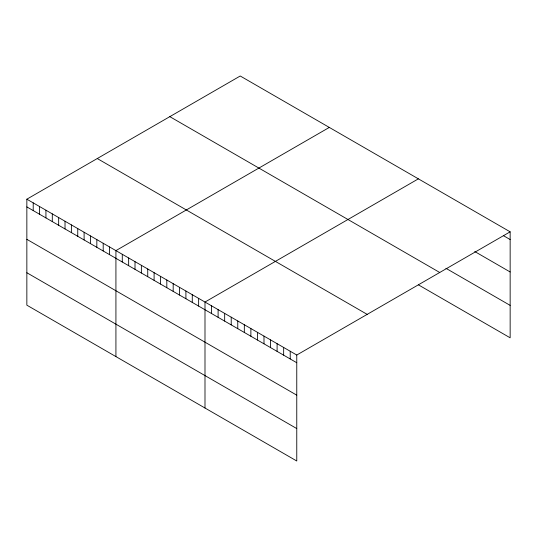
<?xml version="1.0" encoding="UTF-8"?>
<svg xmlns="http://www.w3.org/2000/svg" width="537" height="537" viewBox="0 0 537 537"><rect width="100%" height="100%" fill="white"/><g stroke="black" fill="none" stroke-linecap="round" stroke-linejoin="round"><path stroke-width="0.81" d="M26.85 199.193L296.766 355.031L296.766 461.001L26.85 305.17L26.85 199.193L240.234 75.999L510.15 231.83L510.15 337.807L418.377 284.825M329.309 127.423L115.925 250.618L115.925 356.595M418.377 178.848L204.993 302.042L204.993 408.019M296.766 355.031L510.15 231.83M503.592 235.756L510.15 239.542M474.755 251.531L510.15 271.97M445.911 268.292L510.15 305.378M169.82 116.65L439.736 272.487M97.264 158.536L367.18 314.373M26.85 206.906L296.766 362.737M26.85 239.334L296.766 395.165M26.85 272.742L296.766 428.573M290.215 351.245L290.215 358.958M283.657 347.459L283.657 355.172M277.099 343.673L277.099 351.386M270.547 339.887L270.547 347.6M263.989 336.108L263.989 343.814M257.438 332.322L257.438 340.035M250.88 328.537L250.88 336.249M244.328 324.751L244.328 332.463M237.77 320.965L237.77 328.678M231.219 317.179L231.219 324.892M224.661 313.4L224.661 321.106M218.103 309.614L218.103 317.327M211.551 305.828L211.551 313.541M198.63 298.371L198.63 306.083M192.273 294.699L192.273 302.412M185.909 291.027L185.909 298.733M179.546 287.349L179.546 295.061M173.183 283.677L173.183 291.39M166.819 280.005L166.819 287.718M160.456 276.333L160.456 284.039M154.099 272.655L154.099 280.368M147.735 268.983L147.735 276.696M141.372 265.312L141.372 273.024M135.009 261.64L135.009 269.352M128.645 257.968L128.645 265.674M122.282 254.29L122.282 262.002M109.561 246.946L109.561 254.659M103.198 243.274L103.198 250.98M96.835 239.596L96.835 247.309M90.471 235.924L90.471 243.637M84.108 232.252L84.108 239.965M77.751 228.581L77.751 236.293M71.387 224.909L71.387 232.615M65.024 221.231L65.024 228.943M58.661 217.559L58.661 225.272M52.297 213.887L52.297 221.6M45.934 210.215L45.934 217.921M39.577 206.537L39.577 214.25M33.213 202.865L33.213 210.578"/></g></svg>
